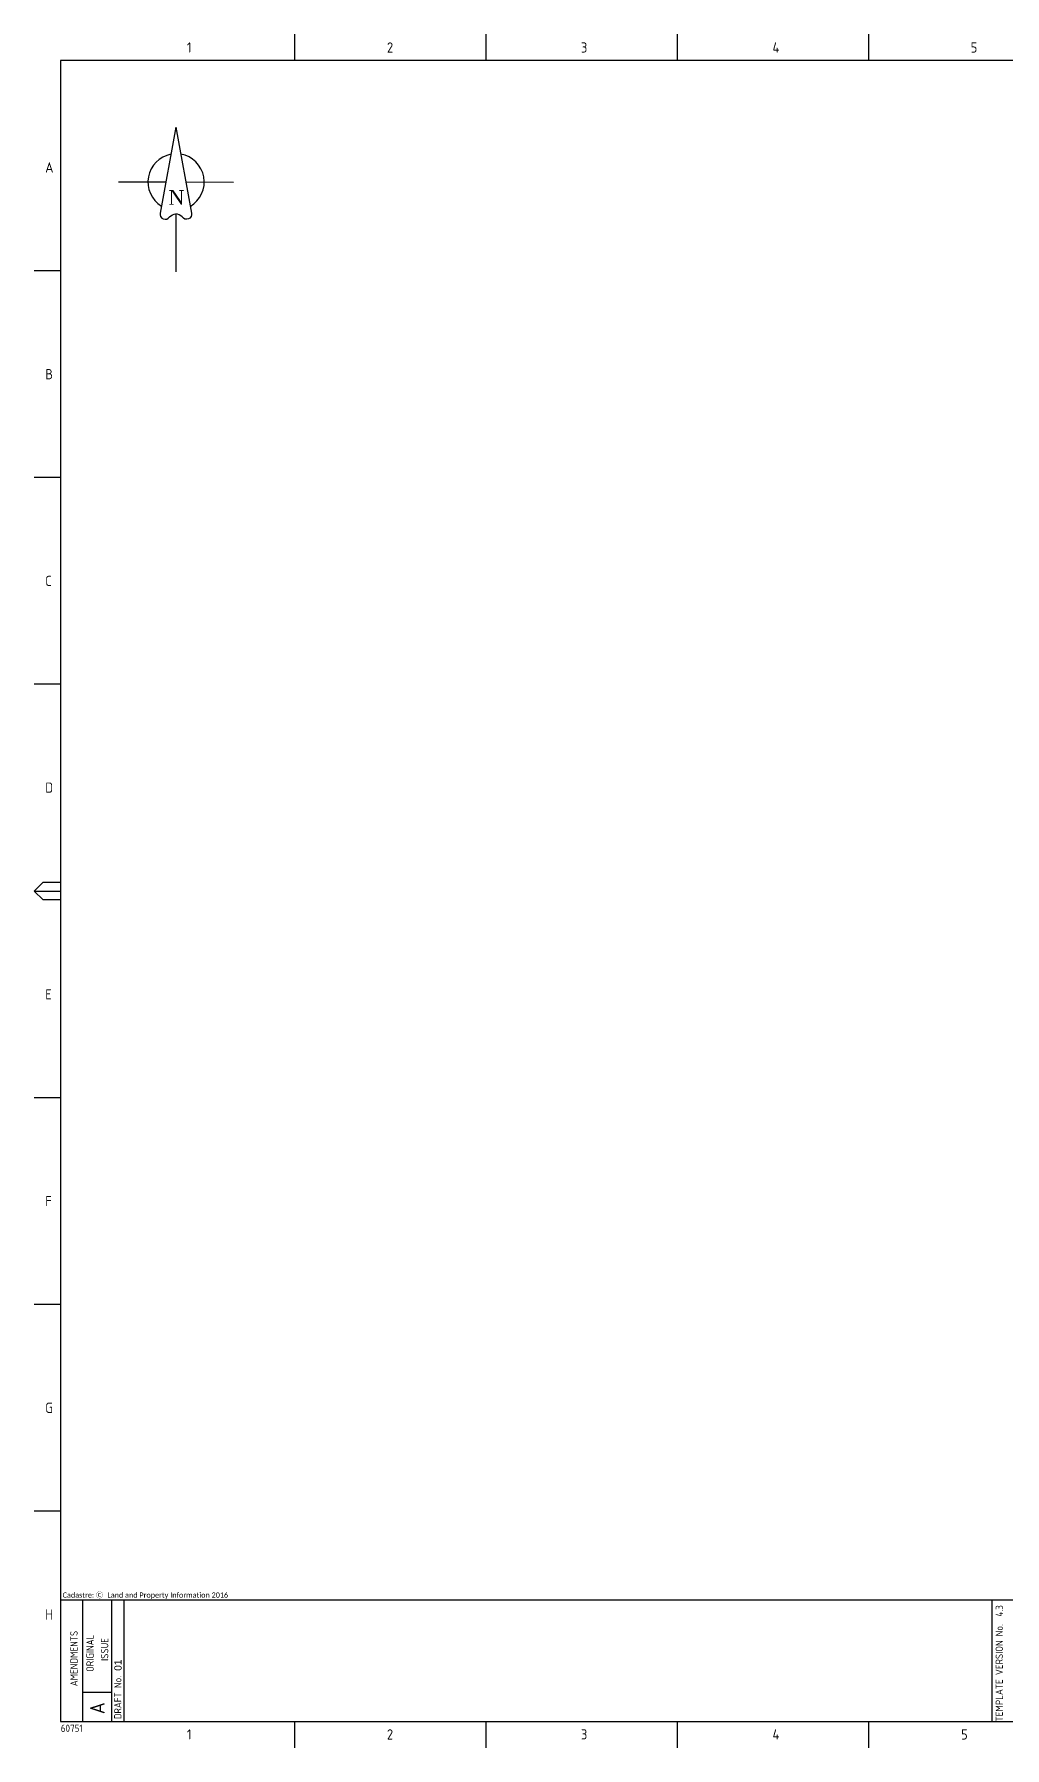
# Paper-space layout 'A1' of a CAD drawing. Header units: metres, sheet in millimetres. Extents: x -21 to 813, y -3 to 583.
# Drawn here: x -21 to 312, y -3 to 583 of the extents above; entities that cross this region are included whole.
import ezdxf
from ezdxf.enums import TextEntityAlignment as Align

# ---------------------------------------------------------------- set-up
doc = ezdxf.new("R2010")
doc.units = ezdxf.units.M
doc.layers.get('0').update_dxf_attribs({"color": 6})
doc.layers.add('Notes', color=7, linetype='Continuous')
doc.layers.add('SupportsUG_SP_EXT', color=7, linetype='Continuous')
doc.styles.add('iecISOCP', font='isocp.shx')
doc.styles.add('iecNAME', font='times.ttf')
doc.styles.get("Standard").update_dxf_attribs({"font": 'arial.ttf'})

# ---------------------------------------------------------------- blocks, each defined once
blk = doc.blocks.new('NorthPnt 11(NP11)')
for p, q in [((-19.7, 0.02), (-3.49, 0)), ((3.32, 0), (19.7, -0.02)), ((-0.08, -10.94), (-0.08, -30.8))]:
    blk.add_line(p, q)
for points in [[(-0.08, 18.81), (-5.43, -10.68, 0.877048), (-2.29, -11.9, -0.1543), (-0.08, -10.94, 0.090511)], [(-0.08, 18.81), (5.26, -10.68, -0.877048), (2.13, -11.9, 0.1543), (-0.08, -10.94, -0.090511)]]:
    blk.add_lwpolyline(points, format="xyb")
for start, end in [(100.5988, 238.86433), (300.09942, 80.43745)]:
    blk.add_arc((0, 0), 9.64, start, end)
at = {"color": 7, "style": 'iecNAME'}
blk.add_text('N', height=5.02, dxfattribs=at).set_placement((-2.62, -7.82))
blk = doc.blocks.new('A$C30A46249')
at = {"color": 7, "lineweight": -3, "insert": (6.92, 4.97), "char_height": 1.79, "attachment_point": 7, "line_spacing_factor": 1.2}
blk.add_mtext('{\\fCalibri|b0|i0|c0|p34;\\C256;Cadastre: \\fMS Gothic|b0|i0|c128|p49;\\C250;\\c2236962;Ⓒ\\fMS Gothic|b0|i0|c0|p49; \\fCalibri|b0|i0|c0|p34;\\C256;Land and Property Information 2016}', dxfattribs=at)
blk = doc.blocks.new('A1_FRAME_TITLE')
at = {"layer": 'Notes', "color": 18, "linetype": 'Continuous', "true_color": 0x000000}
for p, q in [((89.14, 574.39), (89.14, 583.39)), ((154.65, 574.39), (154.65, 583.39)), ((220.16, 574.39), (220.16, 583.39)), ((285.67, 574.39), (285.67, 583.39)), ((9, 574.39), (9, 5.97)), ((9, 502.43), (0, 502.43)), ((8.99, 431.68), (0, 431.68)), ((8.99, 360.93), (0, 360.93)), ((0, 290.18), (3, 293.18)), ((0, 290.18), (9, 290.18)), ((3, 287.18), (0, 290.18)), ((3, 293.18), (8.99, 293.18)), ((8.99, 287.18), (3, 287.18)), ((9, 219.43), (0, 219.43)), ((9, 148.68), (0, 148.68)), ((9, 77.93), (0, 77.93)), ((16.59, 5.97), (16.59, 47.62)), ((26.59, 5.97), (26.59, 47.62)), ((30.74, 5.98), (30.74, 47.62)), ((327.78, 47.62), (327.78, 5.97)), ((16.59, 15.97), (26.59, 15.97)), ((89.14, -3.03), (89.14, 5.97)), ((154.65, -3.03), (154.65, 5.97)), ((220.16, -3.03), (220.16, 5.97)), ((285.67, -3.03), (285.67, 5.97))]:
    blk.add_line(p, q, dxfattribs=at)
at = {"layer": 'Notes', "color": 18, "linetype": 'Continuous', "true_color": 0x000000, "flags": 128}
for points in [[(149.5, 574.39), (9, 574.39)], [(824.37, 574.39), (149.5, 574.39)], [(9, 47.62), (123.8, 47.62)], [(123.8, 47.62), (824.37, 47.62)], [(9, 5.97), (123.8, 5.97)], [(123.8, 5.97), (824.37, 5.97)]]:
    blk.add_lwpolyline(points, dxfattribs=at)
at = {"color": 18, "true_color": 0x000000}
blk.add_attdef('DRAFT_NUM', (29.9, 23.29), '', height=2.5, rotation=90, dxfattribs=at)
at = {"layer": 'Notes', "color": 18, "true_color": 0x000000, "style": 'iecISOCP'}
for s, p in [('1', (52.24, 577.12)), ('2', (120.7, 577.12)), ('3', (187.09, 577.12)), ('4', (252.67, 577.12)), ('5', (320.5, 577.12)), ('A', (3.74, 536.06)), ('B', (3.74, 465.31)), ('C', (3.74, 394.56)), ('D', (3.74, 323.81)), ('E', (3.74, 253.06)), ('F', (3.74, 182.31)), ('G', (3.74, 111.56)), ('H', (3.74, 40.81)), ('1', (52.24, -0.22)), ('2', (120.7, -0.22)), ('3', (187.09, -0.2)), ('4', (252.67, -0.22)), ('5', (317.21, -0.22))]:
    blk.add_text(s, height=3.5, dxfattribs=at).set_placement(p)
for s, height, p in [('AMENDMENTS', 2.5, (14.84, 18.02)), ('ORIGINAL', 2.5, (20.34, 22.94)), ('ISSUE', 2.5, (25.34, 26.69)), ('DRAFT No.', 2.5, (29.84, 6.74)), ('A', 5, (24.09, 8.47))]:
    blk.add_text(s, height=height, rotation=90, dxfattribs=at).set_placement(p)
blk.add_text('TEMPLATE VERSION No.', height=2.5, rotation=90, dxfattribs=at).set_placement((330.28, 5.97), align=Align.MIDDLE_LEFT)
at = {"layer": 'Notes', "color": 18, "true_color": 0x000000, "style": 'iecISOCP', "flags": 8}
blk.add_attdef('VERSION_NO', text='', height=2.5, rotation=90, dxfattribs=at).set_placement((330.28, 43.81), align=Align.MIDDLE_CENTER)
at = {"layer": 'Notes', "color": 18, "true_color": 0x000000, "style": 'iecISOCP'}
for tag, p in [('CAP_NO', (513.19, 43.46)), ('IE_NUM', (513.05, 37.81)), ('REF_No_1', (335.24, 32.31)), ('REF_1', (362.52, 32.31)), ('GEN_WO', (441.71, 31.76)), ('HV_SWITCH', (513.46, 32.16)), ('REF_No_2', (335.24, 26.31)), ('REF_2', (362.52, 26.31)), ('OH_WO', (441.71, 25.81)), ('UBD_REF', (513.05, 25.83)), ('REF_No_3', (335.24, 20.31)), ('REF_3', (362.52, 20.31)), ('UG_WO', (441.71, 20.05)), ('GIS_MAP_No', (513.05, 20.04)), ('REF_No_4', (335.24, 14.31)), ('REF_4', (362.52, 14.31)), ('SUB_WO', (441.71, 13.81)), ('HV_OP_DIAG', (513.33, 14.2)), ('LGA', (512.95, 7.78)), ('ExportID', (9.08, 2.39))]:
    blk.add_attdef(tag, p, '', height=2.5, dxfattribs=at)
for tag, height, p in [('T1', 3.5, (684.37, 39.47)), ('scale', 2.5, (567.76, 33.27)), ('T2', 3.5, (684.37, 34.35)), ('T3', 3.5, (684.37, 28.92)), ('DRAWN', 2.5, (567.76, 24.93)), ('T4', 3.5, (684.37, 23.66)), ('DATE', 2.5, (567.76, 16.88)), ('T5', 3.5, (684.37, 18.23)), ('REV', 5, (820.05, 17.1)), ('T6', 3.5, (684.37, 12.97)), ('CHD', 2.5, (567.76, 8.37)), ('DESIGN', 2.5, (605.62, 9.15))]:
    blk.add_attdef(tag, text='', height=height, dxfattribs=at).set_placement(p, align=Align.CENTER)
blk.add_attdef('NUM', text='', height=7, dxfattribs=at).set_placement((792.37, 20.12), align=Align.MIDDLE_CENTER)
for tag, p in [('NS', (790.71, 8.12)), ('SHTS', (805.41, 8.12))]:
    blk.add_attdef(tag, text='', height=2.5, dxfattribs=at).set_placement(p, align=Align.MIDDLE)
at = {"layer": 'Notes', "color": 18, "true_color": 0x000000, "style": 'iecISOCP', "flags": 1}
for tag, p in [('ProjectType', (14.17, -26.8)), ('ProjectNumber', (23.56, -26.82)), ('DrawingNumber', (35.51, -26.8)), ('ProjectDescription', (47.56, -26.83)), ('ExportDate', (60.28, -26.79)), ('ExportUserName', (69.15, -26.8)), ('DesignerCompanyName', (81.48, -26.79)), ('ExportAreaOfInterest', (97.1, -26.81)), ('GIS_SUCCESS', (112, -26.78)), ('CAD_SUCCESS', (121.79, -26.78)), ('DEPOTCODE', (132.11, -26.88)), ('ExportCategories', (140.08, -26.8)), ('Comments', (154.38, -26.88))]:
    blk.add_attdef(tag, p, '', height=1, dxfattribs=at)

psp = doc.layouts.new('A1')

# ---------------------------------------------------------------- block references
at = {"layer": 'Notes'}
for name, p in [('NorthPnt 11(NP11)', (27.99, 532.84)), ('A$C30A46249', (-17.75, 42.91))]:
    psp.add_blockref(name, p, dxfattribs=at)
at = {"layer": 'SupportsUG_SP_EXT'}
ref = psp.add_blockref('A1_FRAME_TITLE', (-20.55, 0), dxfattribs=at)
ref.add_attrib('ExportID', '60751', (-11.47, 2.39), dxfattribs={"layer": 'Notes', "color": 18, "true_color": 0x000000, "height": 2.5, "style": 'iecISOCP'})
ref.add_attrib('VERSION_NO', '4.3', dxfattribs={"layer": 'Notes', "color": 18, "true_color": 0x000000, "height": 2.5, "rotation": 90, "style": 'iecISOCP'}).set_placement((309.74, 43.81), align=Align.MIDDLE_CENTER)
ref.add_attrib('DRAFT_NUM', '01', (9.35, 23.29), dxfattribs={"layer": '0', "color": 18, "true_color": 0x000000, "height": 2.5, "rotation": 90})

doc.saveas('drawing.dxf')
